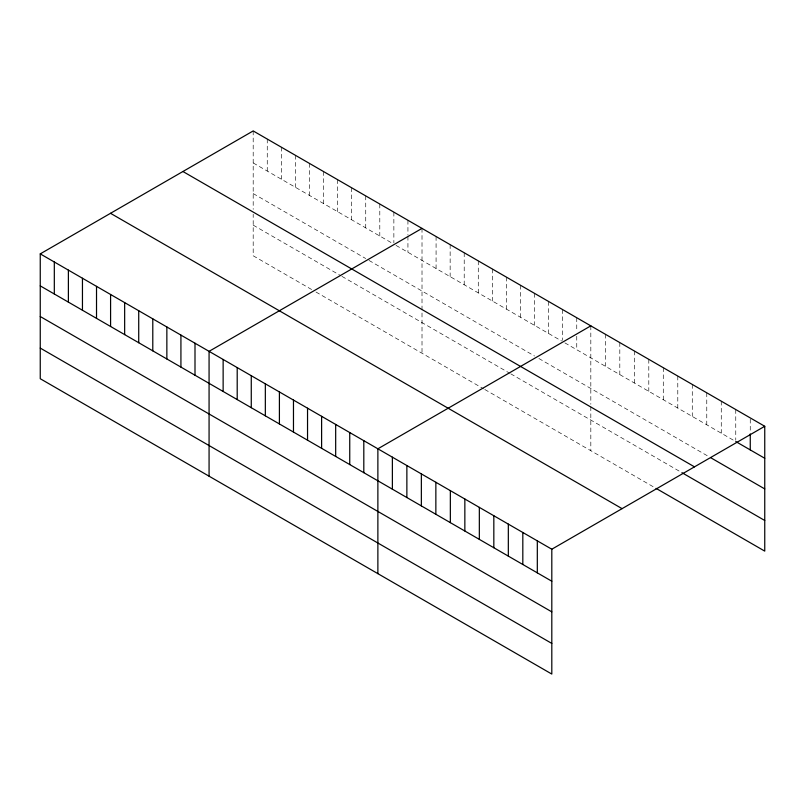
<?xml version="1.0" encoding="UTF-8"?>
<svg xmlns="http://www.w3.org/2000/svg" width="805" height="805" viewBox="0 0 805 805"><rect width="100%" height="100%" fill="white"/><g stroke="black" fill="none" stroke-linecap="round" stroke-linejoin="round"><path stroke-width="0.6" stroke-dasharray="4.03 3.02" d="M253.193 130.933L253.193 209.36M253.193 162.932L392.79 243.533M396.03 245.404L561.598 340.988M564.848 342.87L734.724 440.949M253.193 193.572L365.732 258.546M368.982 260.428L534.55 356.011M538.877 358.507L708.843 456.636M253.193 225.138L340.847 275.743M341.924 276.367L509.656 373.208M510.742 373.832L680.889 472.072M311.626 289.518L253.193 255.779L253.193 214.211M315.952 292.014L483.684 388.855M484.771 389.479L655.008 487.77M750.26 419.143L750.26 432.677M735.76 409.544L735.76 440.315M721.27 401.172L721.27 433.171M706.77 392.81L706.77 424.809M692.28 384.438L692.28 416.437M677.79 376.066L677.79 408.065M663.29 367.704L663.29 399.703M648.8 359.332L648.8 391.331M634.3 350.97L634.3 382.969M619.81 342.598L619.81 374.597M605.31 334.226L605.31 366.225M590.82 325.864L590.82 404.281M590.82 406.716L590.82 450.709M576.752 317.744L576.752 331.278M576.752 336.198L576.752 349.742M562.685 309.613L562.685 340.384M548.618 301.493L548.618 333.491M534.55 293.372L534.55 325.371M520.483 285.252L520.483 317.25M506.415 277.131L506.415 309.13M492.348 269.011L492.348 301.01M478.281 260.89L478.281 292.889M464.213 252.76L464.213 284.759M450.146 244.64L450.146 276.638M436.079 236.519L436.079 268.518M422.011 228.399L422.011 353.244M407.934 220.278L407.934 235.04M407.934 236.278L407.934 252.277M393.866 212.158L393.866 242.919M379.799 204.027L379.799 236.026M365.732 195.907L365.732 227.906M351.664 187.786L351.664 219.785M337.597 179.666L337.597 211.665M323.529 171.546L323.529 203.544M309.462 163.425L309.462 195.424M295.395 155.305L295.395 187.303M281.327 147.174L281.327 179.173M267.26 139.054L267.26 171.052"/><path stroke-width="1.21" d="M40.25 253.877L551.807 549.221L551.807 674.067L40.25 378.722L40.25 253.877L253.193 130.933L764.75 426.278L764.75 551.123L656.045 488.363M422.011 228.399L209.069 351.342L209.069 476.188M590.82 325.864L377.877 448.808L377.877 573.653M551.807 549.221L764.75 426.278M735.76 441.543L764.75 458.276M710.916 457.834L764.75 488.917M182.926 171.505L694.484 466.85M681.926 472.666L764.75 520.483M110.516 213.305L622.074 508.649M40.25 285.876L551.807 581.22M40.25 316.516L551.807 611.86M40.25 348.082L551.807 643.426M750.26 433.915L750.26 449.915M537.317 540.849L537.317 572.848M522.817 532.487L522.817 564.486M508.327 524.115L508.327 556.114M493.827 515.743L493.827 547.742M479.337 507.381L479.337 539.38M464.847 499.009L464.847 531.008M450.347 490.648L450.347 522.646M435.857 482.276L435.857 514.274M421.357 473.904L421.357 505.902M406.867 465.542L406.867 497.54M392.377 457.17L392.377 489.168M363.81 440.677L363.81 472.676M349.742 432.557L349.742 464.555M335.675 424.436L335.675 456.435M321.608 416.316L321.608 448.315M307.54 408.195L307.54 440.194M293.473 400.075L293.473 432.074M279.405 391.944L279.405 423.943M265.338 383.824L265.338 415.823M251.271 375.704L251.271 407.702M237.203 367.583L237.203 399.582M223.136 359.463L223.136 391.461M195.001 343.222L195.001 375.221M180.924 335.091L180.924 367.09M166.856 326.971L166.856 358.97M152.789 318.85L152.789 350.849M138.722 310.73L138.722 342.729M124.654 302.61L124.654 334.608M110.587 294.489L110.587 326.488M96.52 286.359L96.52 318.357M82.452 278.238L82.452 310.237M68.385 270.118L68.385 302.117M54.317 261.997L54.317 293.996"/></g></svg>
